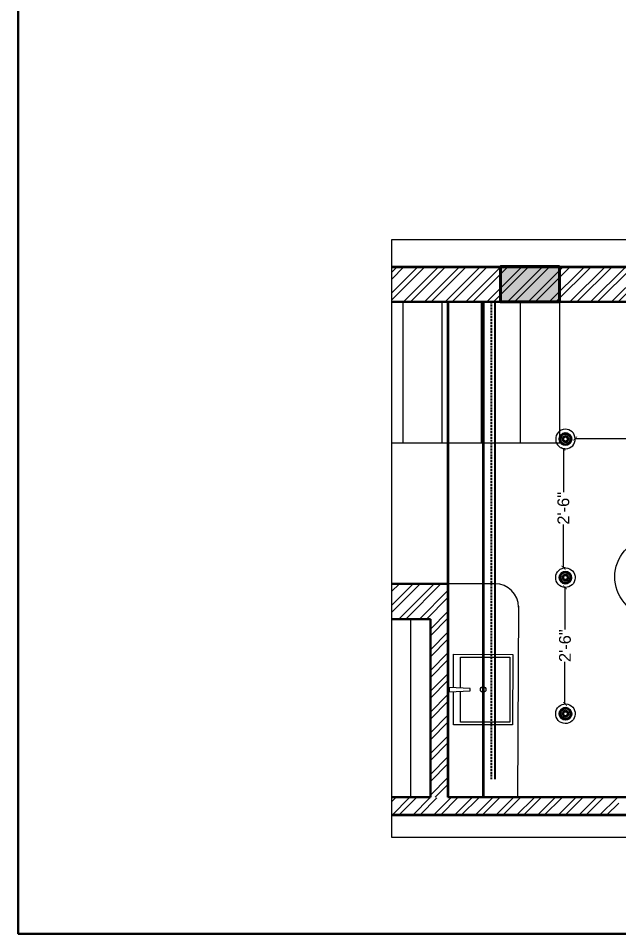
# Model space of a CAD drawing. Header units: inches. Extents: x 3324238 to 135265466, y -1036581 to 20094598.
# Drawn here: x 3354439.6 to 3354592.9, y -519434.8 to -519201.2 of the extents above; entities that cross this region are included whole.
import ezdxf

# ---------------------------------------------------------------- set-up
doc = ezdxf.new("R2010")
doc.units = ezdxf.units.IN
doc.header["$MEASUREMENT"] = 0
doc.header["$PDMODE"] = 3
doc.linetypes.add('00 . GROUND FLOOR$0$DASHED', pattern=[0.75, 0.5, -0.25])
doc.layers.add('AR HATCH-7', color=7, linetype='Continuous')
doc.layers.add('str coll', color=6, linetype='Continuous')
for name, color, linetype, lineweight in [('dim05', 1, 'Continuous', 13), ('Electrical', 94, 'Continuous', 30), ('wall', 7, 'Continuous', 30)]:
    doc.layers.add(name, color=color, linetype=linetype, lineweight=lineweight)
doc.layers.add('hatch', color=253, linetype='Continuous', lineweight=0, transparency=0.4)
doc.styles.add('The Thakors 3 inches', font='arial.ttf', dxfattribs={"height": 3})
doc.dimstyles.new('The Thakors 3 inches', dxfattribs={"dimtxt": 3, "dimasz": 1, "dimexe": 0.179993, "dimexo": 0.0625, "dimgap": 0.089996, "dimtad": 0, "dimzin": 0, "dimdsep": 46, "dimlunit": 4, "dimtxsty": 'The Thakors 3 inches', "dimblk": 'ARCHTICK', "dimcen": 0.089996, "dimclrd": 5, "dimclre": 5, "dimclrt": 1, "dimadec": 0, "dimazin": 0, "dimtfac": 0.799988, "dimtofl": 0, "dimtmove": 1, "dimatfit": 3, "dimfxl": 1, "dimtolj": 1, "dimtzin": 0, "dimlwd": 5, "dimlwe": 13, "dimarcsym": 0})

# ---------------------------------------------------------------- blocks, each defined once
blk = doc.blocks.new('_ArchTick')
at = {"color": 0, "linetype": 'ByBlock', "const_width": 0.15}
blk.add_lwpolyline([(-0.5, -0.5), (0.5, 0.5)], dxfattribs=at)
blk = doc.blocks.new('*D174')
at = {"layer": 'Defpoints', "color": 0, "lineweight": 30, "ltscale": 4, "transparency": 16777216}
for p in [(3354581.76, -519308.26, 0), (3354581.76, -519308.45), (3354630.01, -519308.5, -0.04)]:
    blk.add_point(p, dxfattribs=at)
at = {"layer": 'dim05', "color": 5, "lineweight": 13, "ltscale": 4, "transparency": 16777216}
for p, q in [((3354581.76, -519308.32), (3354581.76, -519308.63)), ((3354630.01, -519308.43), (3354630.01, -519308.27))]:
    blk.add_line(p, q, dxfattribs=at)
at = {"layer": 'dim05', "color": 152, "lineweight": 5, "ltscale": 4, "transparency": 16777216}
for p, q in [((3354581.76, -519308.45), (3354604.35, -519308.45)), ((3354630.01, -519308.45), (3354607.42, -519308.45))]:
    blk.add_line(p, q, dxfattribs=at)
at = {"layer": 'dim05', "color": 152, "lineweight": 5, "ltscale": 4, "transparency": 16777216, "rotation": 180}
blk.add_blockref('_ArchTick', (3354581.76, -519308.45), dxfattribs=at)
at = {"layer": 'dim05', "color": 152, "lineweight": 5, "ltscale": 4, "transparency": 16777216}
blk.add_blockref('_ArchTick', (3354630.01, -519308.45), dxfattribs=at)
at = {"layer": 'dim05', "color": 1, "lineweight": 5, "ltscale": 4, "transparency": 16777216, "insert": (3354605.89, -519308.45), "char_height": 3, "attachment_point": 5, "style": 'The Thakors 3 inches'}
blk.add_mtext("\\A1;4'", dxfattribs=at)
blk = doc.blocks.new('*D170')
at = {"layer": 'Defpoints', "color": 0, "lineweight": 30, "ltscale": 4, "transparency": 16777216}
for p in [(3354578.76, -519311.08), (3354579.14, -519311.08), (3354579.19, -519341.44, -0.04)]:
    blk.add_point(p, dxfattribs=at)
at = {"layer": 'dim05', "color": 5, "lineweight": 13, "ltscale": 4, "transparency": 16777216}
for p, q in [((3354579.08, -519311.08), (3354578.58, -519311.08)), ((3354579.13, -519341.44), (3354578.58, -519341.44))]:
    blk.add_line(p, q, dxfattribs=at)
at = {"layer": 'dim05', "color": 152, "lineweight": 5, "ltscale": 4, "transparency": 16777216}
for p, q in [((3354578.76, -519311.08), (3354578.76, -519322.16)), ((3354578.76, -519341.44), (3354578.76, -519330.36))]:
    blk.add_line(p, q, dxfattribs=at)
for p, rotation in [((3354578.76, -519311.08), 90), ((3354578.76, -519341.44), 270)]:
    blk.add_blockref('_ArchTick', p, dxfattribs=dict(at, rotation=rotation))
at = {"layer": 'dim05', "color": 1, "lineweight": 5, "ltscale": 4, "transparency": 16777216, "insert": (3354578.76, -519326.26), "char_height": 3, "attachment_point": 5, "rotation": 90, "style": 'The Thakors 3 inches'}
blk.add_mtext('\\A1;2\'-6"', dxfattribs=at)
blk = doc.blocks.new('*D171')
at = {"layer": 'Defpoints', "color": 0, "lineweight": 30, "ltscale": 4, "transparency": 16777216}
for p in [(3354579.43, -519346.44, -0.04), (3354579.11, -519376.21, 0), (3354579.16, -519376.21)]:
    blk.add_point(p, dxfattribs=at)
at = {"layer": 'dim05', "color": 5, "lineweight": 13, "ltscale": 4, "transparency": 16777216}
for p, q in [((3354579.37, -519346.44), (3354578.98, -519346.44)), ((3354579.17, -519376.21), (3354579.34, -519376.21))]:
    blk.add_line(p, q, dxfattribs=at)
at = {"layer": 'dim05', "color": 152, "lineweight": 5, "ltscale": 4, "transparency": 16777216}
for p, q in [((3354579.16, -519346.44), (3354579.16, -519357.22)), ((3354579.16, -519376.21), (3354579.16, -519365.43))]:
    blk.add_line(p, q, dxfattribs=at)
for p, rotation in [((3354579.16, -519346.44), 90), ((3354579.16, -519376.21), 270)]:
    blk.add_blockref('_ArchTick', p, dxfattribs=dict(at, rotation=rotation))
at = {"layer": 'dim05', "color": 1, "lineweight": 5, "ltscale": 4, "transparency": 16777216, "insert": (3354579.16, -519361.33), "char_height": 3, "attachment_point": 5, "rotation": 90, "style": 'The Thakors 3 inches'}
blk.add_mtext('\\A1;2\'-6"', dxfattribs=at)

msp = doc.modelspace()

# ---------------------------------------------------------------- hatches: boundary and pattern name
at = {"layer": 'AR HATCH-7', "lineweight": 5, "true_color": 0x939598}
h = msp.add_hatch(color=252, dxfattribs=at)
h.dxf.hatch_style = 1
h.paths.add_polyline_path([(3354577.734, -519264.577), (3354577.734, -519273.577), (3354562.734, -519273.577), (3354562.734, -519264.577)])
at = {"layer": 'hatch', "lineweight": 15, "true_color": 0x636466}
h = msp.add_hatch(dxfattribs=at)
h.set_pattern_fill('ANSI32', color=251, scale=10)
h.set_pattern_definition([(45, (14064.6596, -5228.2895), (-2.6516504294, 2.6516504294), []), (45, (14066.4274, -5228.2895), (-2.6516504294, 2.6516504294), [])])
h.paths.add_polyline_path([(3354534.889, -519273.591), (3354534.889, -519264.581), (3354534.889, -519273.588), (3354642.418, -519273.603), (3354642.418, -519264.581), (3354534.889, -519264.577)])
h = msp.add_hatch(dxfattribs=at)
h.set_pattern_fill('ANSI32', color=251, scale=10)
h.set_pattern_definition([(45, (3001.5112, -227.887), (-2.6516504294, 2.6516504294), []), (45, (3003.279, -227.887), (-2.6516504294, 2.6516504294), [])])
h.paths.add_polyline_path([(3354534.889, -519345.52), (3354534.889, -519354.52), (3354544.799, -519354.52), (3354544.799, -519400.021), (3354549.299, -519400.021), (3354549.299, -519345.52)])
h = msp.add_hatch(dxfattribs=at)
h.set_pattern_fill('ANSI32', color=251, scale=10)
h.set_pattern_definition([(45, (14115.6827, -5363.6304), (-2.6516504294, 2.6516504294), []), (45, (14117.4505, -5363.6304), (-2.6516504294, 2.6516504294), [])])
h.paths.add_polyline_path([(3354534.889, -519400.181), (3354534.889, -519404.484), (3354592.867, -519404.535), (3354592.867, -519400.258)])

# ---------------------------------------------------------------- linework, layer by layer
at = {"color": 3, "linetype": '00 . GROUND FLOOR$0$DASHED'}
msp.add_line((3354560.295, -519273.496, -0.042), (3354560.295, -519395.421, 0.025), dxfattribs=at)
at = {"color": 6}
msp.add_line((3354561.295, -519273.496, -0.042), (3354561.295, -519395.421, 0.025), dxfattribs=at)
at = {"layer": 'dim05', "color": 1, "lineweight": 35}
for p, q in [((3354549.295, -519273.481, -0.043), (3354549.295, -519399.927, -0.064)), ((3354558.293, -519273.481, -0.043), (3354558.295, -519399.927, -0.064))]:
    msp.add_line(p, q, dxfattribs=at)
at = {"layer": 'Electrical', "color": 5, "lineweight": 5, "ltscale": 8, "extrusion": (0, 0, -1)}
msp.add_ellipse((3354579.282, -519308.581, -0.042), major_axis=(-1.693, -1.839), ratio=1, start_param=-0.7853982, end_param=5.4977871, dxfattribs=at)
at = {"layer": 'Electrical', "color": 5, "ltscale": 8, "extrusion": (0, 0, -1)}
for major_axis, start_param, end_param in [((-1.016, -1.104), -0.7853982, 5.4977871), ((1.012, -0.931), 0.7853982, 7.0685835), ((0.544, -0.501), 0.7853982, 7.0685835), ((0.453, -0.417), 0.7853982, 7.0685835)]:
    msp.add_ellipse((3354579.282, -519308.581, -0.042), major_axis=major_axis, ratio=1, start_param=start_param, end_param=end_param, dxfattribs=at)
at = {"layer": 'Electrical', "color": 5, "lineweight": 5, "ltscale": 8}
for centre in [(3354579.278, -519343.943, -0.077), (3354579.282, -519378.707, -0.042)]:
    msp.add_ellipse(centre, major_axis=(-1.693, 1.839), ratio=1, start_param=-0.7853982, end_param=5.4977871, dxfattribs=at)
at = {"layer": 'Electrical', "color": 5, "ltscale": 8}
for centre, major_axis, start_param, end_param in [((3354579.278, -519343.943, -0.077), (-1.016, 1.104), -0.7853982, 5.4977871), ((3354579.278, -519343.943, -0.077), (1.012, 0.931), 0.7853982, 7.0685835), ((3354579.278, -519343.943, -0.077), (0.544, 0.501), 0.7853982, 7.0685835), ((3354579.278, -519343.943, -0.077), (0.453, 0.417), 0.7853982, 7.0685835), ((3354579.282, -519378.707, -0.042), (-1.016, 1.104), -0.7853982, 5.4977871), ((3354579.282, -519378.707, -0.042), (1.012, 0.931), 0.7853982, 7.0685835), ((3354579.282, -519378.707, -0.042), (0.544, 0.501), 0.7853982, 7.0685835), ((3354579.282, -519378.707, -0.042), (0.453, 0.417), 0.7853982, 7.0685835)]:
    msp.add_ellipse(centre, major_axis=major_axis, ratio=1, start_param=start_param, end_param=end_param, dxfattribs=at)
at = {"layer": 'str coll', "color": 5, "lineweight": 30}
msp.add_lwpolyline([(3354439.626, -518967.527), (3355710.483, -518967.527), (3355710.483, -519434.841), (3354439.626, -519434.841)], close=True, dxfattribs=at)
at = {"layer": 'str coll', "lineweight": 5, "elevation": -0.108}
msp.add_lwpolyline([(3354803.075, -519257.771), (3354534.889, -519257.771), (3354534.889, -519410.223), (3354803.075, -519410.223)], close=True, dxfattribs=at)
at = {"layer": 'str coll', "lineweight": 40, "elevation": -0.109}
msp.add_lwpolyline([(3354577.734, -519264.577), (3354577.734, -519273.577), (3354562.734, -519273.577), (3354562.734, -519264.577)], close=True, dxfattribs=at)
at = {"layer": 'wall', "color": 9, "lineweight": 5, "true_color": 0xc7c8ca}
for p, q in [((3354537.817, -519309.584, -0.109), (3354537.818, -519273.581, -0.109)), ((3354547.817, -519309.584, -0.109), (3354547.818, -519273.581, -0.109)), ((3354557.817, -519309.584, -0.109), (3354557.818, -519273.581, -0.109)), ((3354567.817, -519309.584, -0.109), (3354567.818, -519273.581, -0.109)), ((3354577.817, -519309.584, -0.109), (3354577.818, -519273.581, -0.109)), ((3354534.889, -519309.584, -0.109), (3354577.817, -519309.584, -0.109)), ((3354534.889, -519309.584, -0.109), (3354577.817, -519309.584, -0.109)), ((3354561.299, -519345.521, -0.109), (3354549.299, -519345.521, -0.109)), ((3354567.292, -519351.24, -0.109), (3354567.029, -519400.021, -0.109))]:
    msp.add_line(p, q, dxfattribs=at)
at = {"layer": 'wall', "lineweight": 5}
msp.add_line((3354587.818, -519273.709, -0.109), (3354587.818, -519273.581, -0.109), dxfattribs=at)
at = {"layer": 'wall', "lineweight": 30}
for p, q in [((3354534.889, -519345.52, -0.109), (3354549.299, -519345.52, -0.109)), ((3354549.299, -519400.021, -0.109), (3354549.299, -519345.521, -0.109)), ((3354534.889, -519354.52, -0.109), (3354544.799, -519354.52, -0.109)), ((3354544.799, -519400.021, -0.109), (3354544.799, -519354.521, -0.109)), ((3354534.889, -519400.021, -0.119), (3354544.799, -519400.021, -0.109)), ((3354549.299, -519400.021, -0.109), (3354607.866, -519400.024, -0.109))]:
    msp.add_line(p, q, dxfattribs=at)
at = {"layer": 'wall', "color": 251, "lineweight": 5, "true_color": 0x636466}
for p, q in [((3354539.799, -519400.021, -0.109), (3354539.799, -519354.521, -0.109)), ((3354549.299, -519380.02, -0.109), (3354549.298, -519380.02, -0.109))]:
    msp.add_line(p, q, dxfattribs=at)
at = {"layer": 'wall', "lineweight": 35}
msp.add_line((3354534.889, -519404.522, -0.109), (3354607.865, -519404.522, -0.109), dxfattribs=at)
at = {"layer": 'wall', "lineweight": 35, "elevation": -0.109}
msp.add_lwpolyline([(3354534.889, -519264.581), (3354642.418, -519264.581), (3354642.418, -519273.603), (3354534.889, -519273.591)], dxfattribs=at)
at = {"layer": 'wall', "color": 9, "lineweight": 5, "true_color": 0xc7c8ca, "elevation": -0.144}
msp.add_lwpolyline([(3354607.785, -519351.548), (3354607.774, -519353.772), (3354600.392, -519353.737, -0.8536134), (3354600.437, -519333.737), (3354607.87, -519333.773), (3354607.86, -519335.997)], format="xyb", dxfattribs=at)
at = {"layer": 'wall', "color": 9, "lineweight": 5, "true_color": 0xc7c8ca, "elevation": -0.039}
for points in [[(3354550.715, -519372.037), (3354550.73, -519363.526), (3354565.824, -519363.535), (3354565.803, -519381.535), (3354550.709, -519381.526), (3354550.715, -519373.014)], [(3354552.516, -519372.125), (3354552.53, -519364.248), (3354565.103, -519364.255), (3354565.083, -519380.815), (3354552.51, -519380.807), (3354552.515, -519372.929)]]:
    msp.add_lwpolyline(points, dxfattribs=at)
msp.add_lwpolyline([(3354554.931, -519372.814), (3354554.932, -519372.243), (3354549.635, -519371.985), (3354549.634, -519373.065)], close=True, dxfattribs=at)
at = {"layer": 'wall', "color": 9, "lineweight": 5, "true_color": 0xc7c8ca}
msp.add_circle((3354558.277, -519372.531, -0.039), 0.72, dxfattribs=at)
msp.add_arc((3354561.299, -519351.521, -0.109), 6, 0.00002, 90, dxfattribs=at)

# ---------------------------------------------------------------- dimensions: what is measured, and where the dimension line sits
at = {"layer": 'dim05', "lineweight": 5, "ltscale": 4}
dim = msp.add_linear_dim(base=(3354581.761, -519308.454, -0.041), p1=(3354630.009, -519308.497, -0.077), p2=(3354581.761, -519308.258, -0.042), dimstyle='The Thakors 3 inches', override={"dimtxt": 32, "dimdec": 0, "dimclrd": 152}, dxfattribs=at)
dim.commit()
dim.dimension.update_dxf_attribs({"geometry": '*D174', "text_midpoint": (3354605.885, -519308.454, -0.041)})
for base, p1, p2, picture, middle in [((3354578.761, -519311.077, -0.041), (3354579.194, -519341.445, -0.077), (3354579.138, -519311.077, -0.041), '*D170', (3354578.761, -519326.261, -0.041)), ((3354579.163, -519376.213, -0.041), (3354579.428, -519346.439, -0.077), (3354579.106, -519376.213, -0.042), '*D171', (3354579.163, -519361.326, -0.041))]:
    dim = msp.add_linear_dim(base=base, p1=p1, p2=p2, angle=90, dimstyle='The Thakors 3 inches', override={"dimtxt": 32, "dimdec": 0, "dimclrd": 152}, dxfattribs=at)
    dim.commit()
    dim.dimension.update_dxf_attribs({"geometry": picture, "text_midpoint": middle})

doc.saveas('drawing.dxf')
